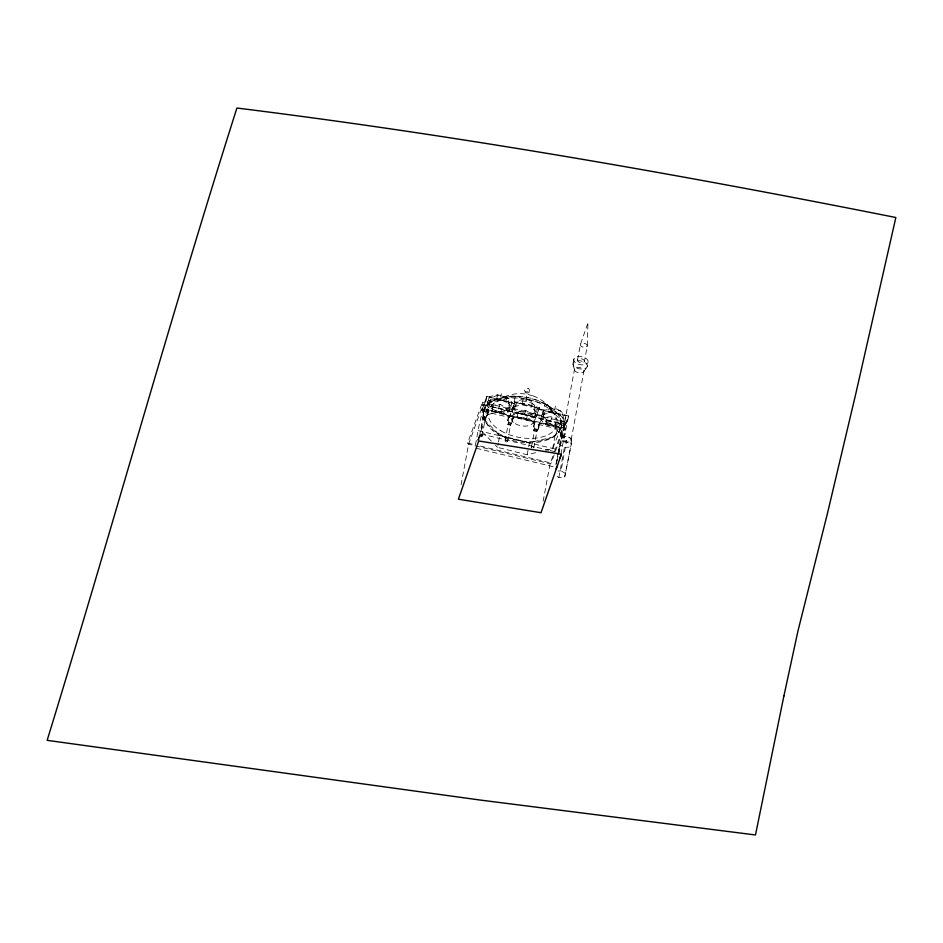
<?xml version="1.0" encoding="UTF-8"?>
<svg xmlns="http://www.w3.org/2000/svg" width="943" height="943" viewBox="0 0 943 943"><rect width="100%" height="100%" fill="white"/><g stroke="black" fill="none" stroke-linecap="round" stroke-linejoin="round"><path stroke-width="0.71" stroke-dasharray="4.71 3.54" d="M587.289 345.586L587.949 323.803M571.434 439.686L571.352 443.623L564.692 477.052L558.845 477.523L554.095 474.647M486.671 396.425L514.395 403.592L486.765 396.378L481.755 410.818L509.373 417.431L514.395 403.592L514.23 401.624L539.537 407.73L533.549 423.23L563.631 430.291L568.712 416.004L539.278 408.944M539.537 407.694L533.549 423.23M539.561 423.501L538.807 427.556L536.661 431.493L533.797 430.798L533.314 428.216L534.716 422.334A14.345 11.858 20 0 0 525.793 410.535A14.617 12.082 20 0 0 513.216 417.183L512.462 421.25L510.328 425.175L508.029 424.633L507.405 422.016L508.807 416.134A14.428 11.929 20 0 0 500.096 404.335A13.768 11.387 20 0 0 487.873 411.124L485.103 419.14L482.498 418.515A13.992 1.073 -76.5 0 0 483.158 409.521L564.668 429.041A13.992 1.073 -76.5 0 1 564.008 438.035L560.932 437.293L560.448 434.711L561.863 428.829A13.414 11.092 20 0 0 552.197 416.865A14.086 11.646 20 0 0 539.266 423.419L538.547 425.387L539.266 423.419M508.807 416.134L507.405 422.016M513.216 417.183L511.801 423.065M534.716 422.334L533.314 428.216M538.842 425.458L538.147 429.371M461.08 484.737L468.588 444.247L482.993 404.582L482.451 402.26L566.012 422.264L554.661 453.536M475.425 445.061L478.101 430.609A16.467 1.261 -76.5 0 1 483.158 409.521M566.012 422.264L564.503 424.102L482.993 404.582L481.826 410.842L486.883 396.414M479.574 435.819L482.969 417.537M478.702 440.97L480.046 433.768L548.685 450.2M482.498 418.515L486.953 396.473M491.374 441.112L481.107 430.715L483.335 418.692L489.759 402.59L515.255 396.437L544.901 403.84L561.321 420.472L559.093 432.495L552.681 448.609L545.596 450.318M486.729 405.679L489.511 396.673L497.55 394.787L506.886 397.133L512.049 402.343L511.306 406.339L509.267 411.36L501.228 413.246L491.892 410.9L486.729 405.679L489.511 396.673M482.05 436.267L485.433 417.985M486.458 416.995L487.873 411.124M481.107 430.715L487.531 414.614L489.759 402.59M491.892 410.9L492.635 406.904L487.472 401.694M488.769 400.669L496.808 398.783L497.55 394.787M500.674 397.168L501.322 393.632M501.228 413.246L501.971 409.25L510.01 407.364L512.049 402.343M535.683 452.711L527.184 454.762L497.539 447.347L498.281 443.34M498.529 442.008L499.766 435.324L483.335 418.692M511.306 406.339L506.143 401.129L506.886 397.133M509.267 411.36L510.01 407.364M505.059 440.935L508.277 423.596M509.373 417.431L514.63 402.319L538.807 408.107L538.571 409.38L568.759 416.228M512.025 411.714L514.807 402.696L522.846 400.81L532.182 403.156L537.345 408.378L536.602 412.362L534.563 417.384L526.524 419.27L517.188 416.924L512.025 411.714L514.807 402.696M487.531 414.614L513.027 408.46L515.255 396.437M507.534 441.383L510.741 424.044M517.188 416.924L517.931 412.928L512.768 407.718M514.065 406.692L522.104 404.806L522.846 400.81M525.829 400.692L527.22 393.184M526.394 400.893L527.066 397.286M526.524 419.27L527.267 415.285L535.306 413.388L537.345 408.378M536.602 412.362L531.439 407.152L532.182 403.156M527.184 454.762L528.422 448.078M528.669 446.746L529.412 442.738L554.908 436.585L561.321 420.472M534.563 417.384L535.306 413.388M531.404 447.241L534.61 429.902M533.879 447.689L537.086 430.35M540.563 419.529L543.345 410.511L551.384 408.625L560.72 410.983L565.883 416.193L563.101 425.199L555.062 427.085L545.726 424.739L540.563 419.529L543.345 410.511M559.093 432.495L542.673 415.863L544.901 403.84M545.726 424.739L546.469 420.743L541.306 415.533M542.602 414.507L550.641 412.621L551.384 408.625M554.696 410.005L555.415 406.068M555.062 427.085L555.804 423.101L563.843 421.215M552.681 448.609L554.908 436.585M543.156 501.204L550.099 463.756L554.071 452.817M563.101 425.199L565.14 420.189L559.977 414.967L560.72 410.983M573.12 363.208L573.898 359.024M560.448 434.711L561.863 428.829M555.957 464.616L557.549 456.023M557.808 454.597L561.391 438.236M556.134 464.015L558.244 452.64M558.504 451.214L560.083 442.68M557.042 461.268L561.674 436.385M558.81 454.455L559.612 450.129A16.467 1.261 -76.5 0 1 564.668 429.041M561.733 438.153L574.546 369.019M577.54 359.908L580.405 344.478L587.678 323.755M560.932 454.172L564.15 436.833M564.008 438.035L568.641 415.981M558.845 477.523L564.421 447.454L559.67 444.566L560.755 441.218L566.59 440.746L571.352 443.623L564.692 477.052M565.776 473.704L561.026 470.816L566.59 440.746M584.377 361.523A3.524 1.969 10.5 0 0 579.827 358.694A3.524 1.969 10.5 0 0 578.684 361.935A3.524 1.969 10.5 0 0 584.377 361.523L587.241 346.093A3.524 1.969 10.5 0 0 582.68 343.264A3.524 1.969 10.5 0 0 581.548 346.505A3.524 1.969 10.5 0 0 587.241 346.093M571.045 440.522A4.821 2.688 10.5 0 0 564.963 436.562A4.821 2.688 10.5 0 0 563.16 440.935A4.821 2.688 10.5 0 0 571.045 440.522L583.858 371.377A4.821 2.688 10.5 0 0 577.776 367.416A4.821 2.688 10.5 0 0 575.984 371.79A4.821 2.688 10.5 0 0 583.858 371.377M587.253 366.591A7.285 4.067 10.5 0 0 577.87 360.721A7.285 4.067 10.5 0 0 575.442 367.393A7.285 4.067 10.5 0 0 587.253 366.591L588.031 362.407A7.285 4.067 10.5 0 0 578.637 356.525A7.285 4.067 10.5 0 0 576.22 363.208A7.285 4.067 10.5 0 0 588.031 362.407M554.166 454.891L551.207 463.048L550.099 463.756L468.588 444.247L467.645 443.045L482.451 402.26M485.103 419.14L487.118 415.179M477.7 440.204L480.046 433.768M477.96 439.957L479.869 434.711M483.842 408.543L493.59 411.372A13.768 11.387 20 0 1 497.656 411.077L500.096 404.335M508.029 424.633L508.796 422.547L508.053 420.201M510.328 425.175L512.462 421.25M493.649 411.348L519.334 417.513L523.353 417.277L525.793 410.535M533.797 430.798L534.551 428.711L533.962 426.401M536.661 431.493L538.807 427.556M519.416 417.549L545.584 423.737A14.086 11.646 20 0 1 549.745 423.596L552.197 416.865M554.567 451.449L564.503 424.102L563.336 430.362L568.464 415.993M560.932 437.293L561.686 435.206L561.109 432.896M489.158 403.168C491.444 391.286 510.67 394.115 509.208 406.138M514.878 406.893C517.165 395.011 536.39 397.852 534.929 409.863M543.168 416.004C545.467 404.123 564.692 406.963 563.219 418.975M487.154 413.093L488.651 411.007L491.598 410.405M538.547 425.387L540.209 423.313L543.274 422.782M564.138 435.796L565.152 433.863M512.509 419.152L514.171 417.124L517.318 416.558M583.434 371.99L586.652 367.534M490.914 406.268C500.25 396.272 514.748 391.522 528.139 394.504M492.069 401.164L486.128 405.938L483.252 411.231C482.274 442.821 548.013 454.88 561.403 427.933L561.627 422.063L558.739 415.403M491.48 401.577C513.558 391.392 543.628 396.873 559.164 416.04M564.421 447.454L570.267 446.982M558.103 471.052L561.026 470.816M545.419 423.772L565.352 428.063M509.609 416.169L533.785 421.957M483.252 416.429L485.869 417.054M508.796 422.547L511.082 423.089M534.551 428.711L537.427 429.395M561.686 435.206L564.763 435.949M478.101 430.609L559.612 450.129M550.111 450.542L554.401 451.567M467.645 443.045L474.73 444.731M480.388 446.086L551.207 463.048M476.321 448.29L554.967 467.115M482.993 404.582L565.317 424.904M513.027 408.46L542.673 415.863M499.766 435.324L529.412 442.738M522.104 404.806L531.439 407.152M496.808 398.783L506.143 401.129M550.641 412.621L559.977 414.967M517.931 412.928L527.267 415.285M492.635 406.904L501.971 409.25M546.469 420.743L555.804 423.101M533.078 395.942C542.39 399.219 550.441 406.233 554.814 415.097M527.997 394.457L533.95 396.201M556.959 426.059L560.13 428.039L561.144 430.798M529.66 419.517L532.972 421.639L534.009 424.303M503.821 413.329L507.098 415.45L508.1 418.103M523.353 417.277L526.783 419.317M497.656 411.077L501.028 413.152M554.012 425.835L553.635 425.552A13.414 11.092 20 0 0 549.745 423.596M495.488 445.273L497.539 447.347M546.857 404.323L548.296 406.009M550.441 408.496L552.162 410.523M572.99 364.269L574.44 369.715M531.911 447.949A1.261 0.695 10.5 0 1 531.569 446.97A1.261 0.695 10.5 0 1 533.172 446.888A1.261 0.695 10.5 0 1 533.797 447.866M563.171 441.171A5.128 2.864 10.5 0 0 571.387 440.44A5.128 2.864 10.5 0 0 564.609 436.409A5.128 2.864 10.5 0 0 563.171 441.171M534.893 430.456A1.261 0.695 10.5 0 0 537.015 430.527A1.261 0.695 10.5 0 0 535.648 429.407A1.261 0.695 10.5 0 0 534.893 430.456M508.548 424.15A1.261 0.695 10.5 0 0 510.67 424.22A1.261 0.695 10.5 0 0 509.303 423.101A1.261 0.695 10.5 0 0 508.548 424.15M515.314 423.702A11.363 6.342 10.5 0 0 533.432 421.957A11.363 6.342 10.5 0 0 518.249 413.093A11.363 6.342 10.5 0 0 515.314 423.702M500.969 430.88A34.985 19.52 10.5 0 0 556.783 425.505A34.985 19.52 10.5 0 0 510.022 398.217A34.985 19.52 10.5 0 0 500.969 430.88M498.116 433.167A39.394 21.972 10.5 0 0 560.955 427.12A39.394 21.972 10.5 0 0 508.312 396.402A39.394 21.972 10.5 0 0 498.116 433.167M483.24 418.091A1.261 0.695 10.5 0 0 485.362 418.162A1.261 0.695 10.5 0 0 483.995 417.042A1.261 0.695 10.5 0 0 483.24 418.091M480.034 435.43A1.261 0.695 10.5 0 0 482.156 435.489A1.261 0.695 10.5 0 0 480.789 434.369A1.261 0.695 10.5 0 0 480.034 435.43M505.342 441.489A1.261 0.695 10.5 0 0 507.464 441.548A1.261 0.695 10.5 0 0 506.096 440.428A1.261 0.695 10.5 0 0 505.342 441.489M561.945 436.939A1.261 0.695 10.5 0 0 564.067 436.998A1.261 0.695 10.5 0 0 562.7 435.878A1.261 0.695 10.5 0 0 561.945 436.939M479.857 436.373A1.261 0.695 10.5 0 0 481.979 436.432A1.261 0.695 10.5 0 0 480.612 435.312A1.261 0.695 10.5 0 0 479.857 436.373M529.648 391.557A2.888 2.393 20 0 0 527.679 388.28A2.369 1.957 20 0 1 528.74 390.874A2.369 1.957 20 0 1 525.994 391.793A2.369 1.957 20 0 1 524.284 389.4A2.888 2.393 20 0 0 526.005 392.76A2.888 2.393 20 0 0 529.648 391.557M492.423 409.073A10.279 5.729 10.5 0 0 509.079 407.942A10.279 5.729 10.5 0 0 495.853 399.655A10.279 5.729 10.5 0 0 492.423 409.073M546.445 421.91A10.279 5.729 10.5 0 0 563.101 420.778A10.279 5.729 10.5 0 0 549.863 412.492A10.279 5.729 10.5 0 0 546.445 421.91M518.143 412.798A10.279 5.729 10.5 0 0 534.799 411.667A10.279 5.729 10.5 0 0 521.562 403.38A10.279 5.729 10.5 0 0 518.143 412.798"/><path stroke-width="1.41" d="M561.38 454.22L541.023 512.733L458.404 499.189L478.702 440.97L561.38 454.22L559.942 458.157M556.134 468.659L557.089 466.042M783.892 696.005L755.484 834.968L480.105 800.041L47.15 740.338C111.816 529.99 170.247 317.756 236.905 108.032C457.944 135.521 677.451 174.019 895.85 217.515L855.772 393.832L827.541 513.051L797.978 630.879L783.892 696.005"/></g></svg>
